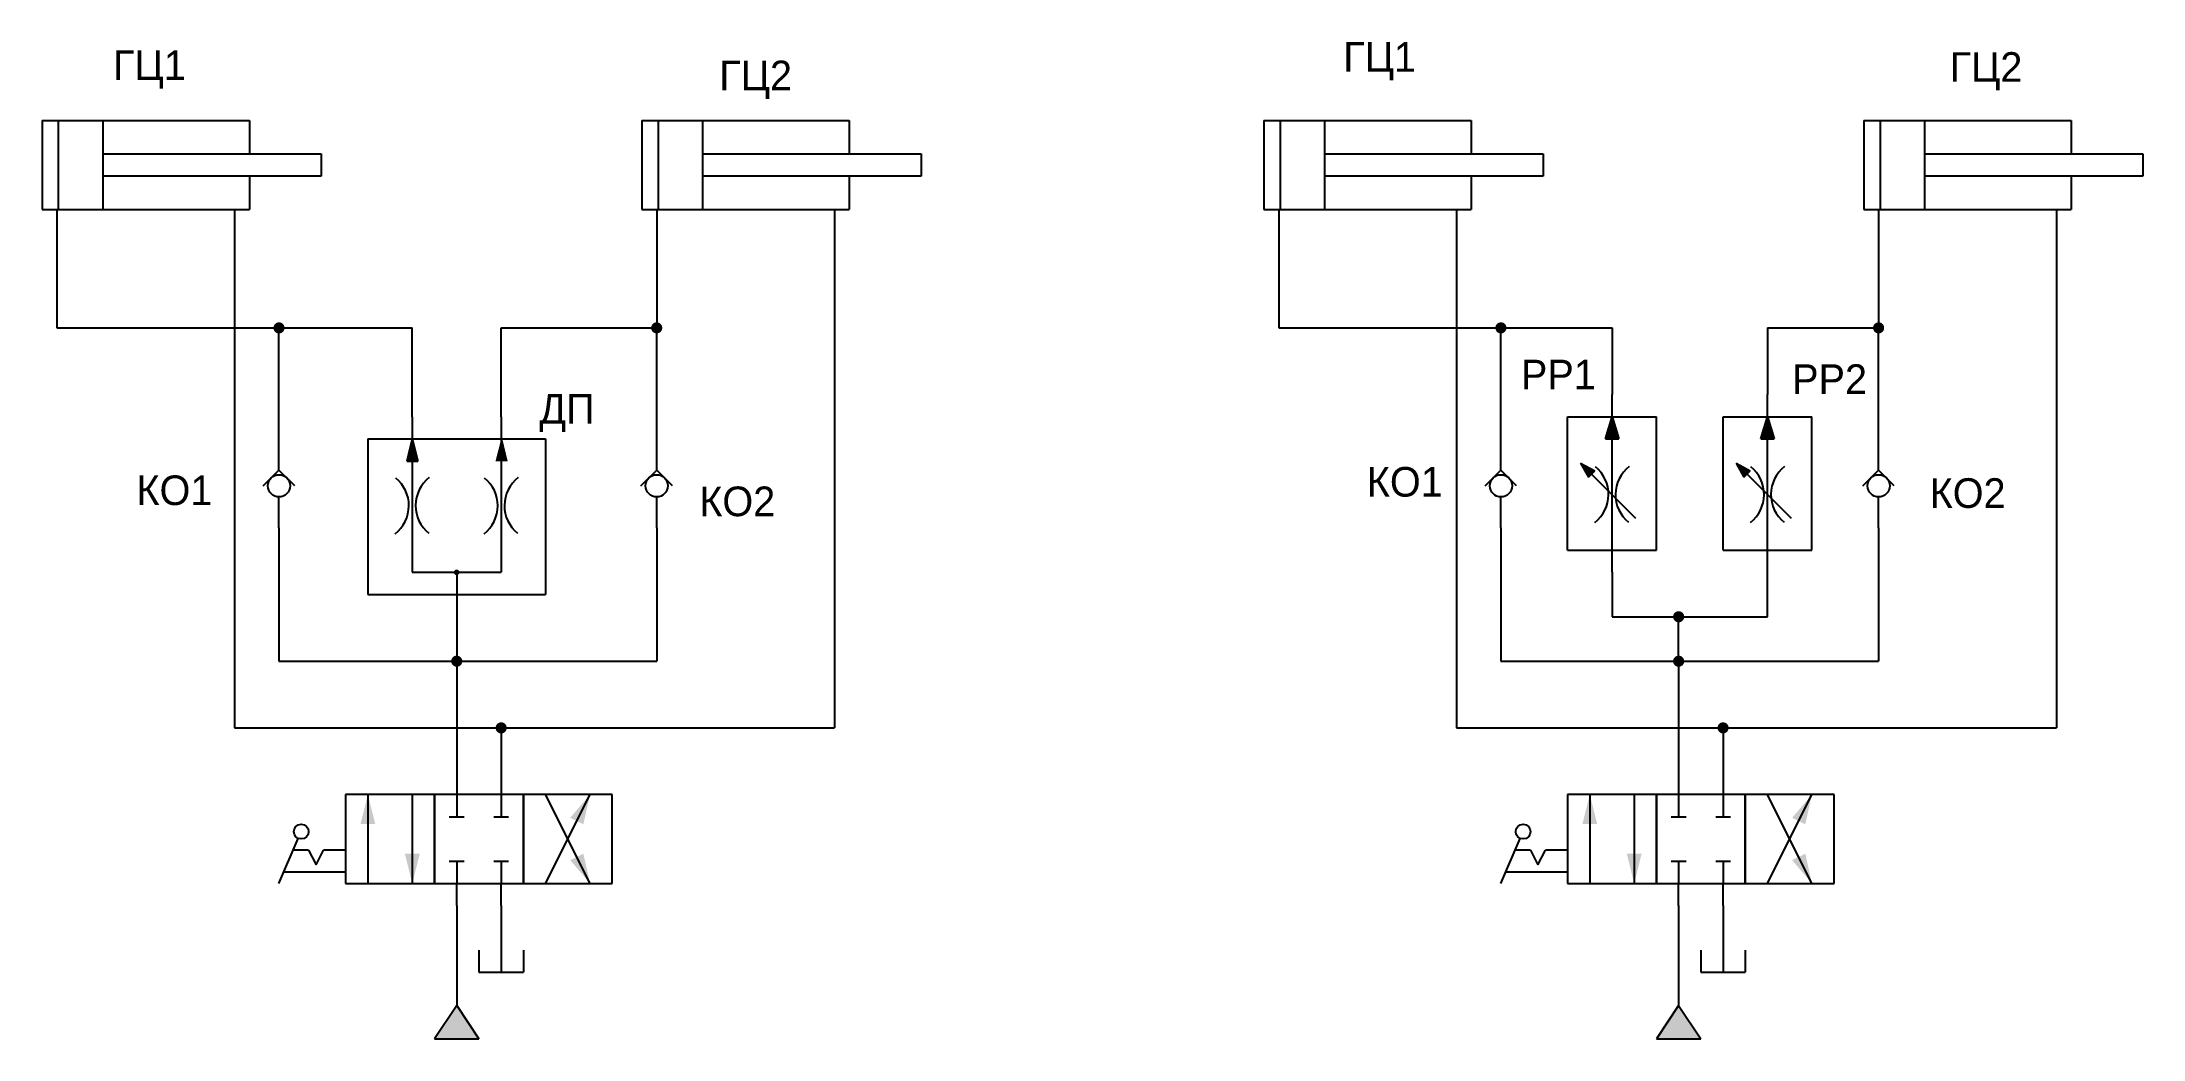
# Model space of a CAD drawing. Extents: x 4 to 146, y 3 to 70.
import ezdxf
from ezdxf.enums import TextEntityAlignment as Align

# ---------------------------------------------------------------- set-up
doc = ezdxf.new("R2010")
doc.units = 0
doc.header["$MEASUREMENT"] = 0
doc.linetypes.add('AUSGEZOGEN', pattern=[0])
for name, color, linetype in [('1', 7, 'AUSGEZOGEN'), ('LINES', 7, 'AUSGEZOGEN'), ('TCONNECTIONS', 7, 'AUSGEZOGEN'), ('TEXT', 7, 'AUSGEZOGEN')]:
    doc.layers.add(name, color=color, linetype=linetype)

# ---------------------------------------------------------------- blocks, each defined once
blk = doc.blocks.new('B2')
at = {"layer": '1', "color": 7}
for p, q in [((0, 8), (0, 2)), ((0, 8), (14, 8)), ((1.1, 8), (1.1, 2)), ((4.1, 8), (4.1, 2)), ((14, 8), (14, 5.75)), ((4.1, 5.75), (18.85, 5.75)), ((18.85, 5.75), (18.85, 4.25)), ((18.85, 4.25), (4.1, 4.25)), ((14, 4.25), (14, 2)), ((0, 2), (14, 2)), ((1, 2), (1, 0)), ((13, 2), (13, 0))]:
    blk.add_line(p, q, dxfattribs=at)
blk = doc.blocks.new('B3')
at = {"layer": '1', "color": 7}
for p, q in [((0, 8), (0, 2)), ((0, 8), (14, 8)), ((1.1, 8), (1.1, 2)), ((4.1, 8), (4.1, 2)), ((14, 8), (14, 5.75)), ((4.1, 5.75), (18.85, 5.75)), ((18.85, 5.75), (18.85, 4.25)), ((18.85, 4.25), (4.1, 4.25)), ((14, 4.25), (14, 2)), ((0, 2), (14, 2)), ((1, 2), (1, 0)), ((13, 2), (13, 0))]:
    blk.add_line(p, q, dxfattribs=at)
blk = doc.blocks.new('B4')
at = {"layer": '1', "color": 7}
for p, q in [((3.78, 13.5), (3.78, 12)), ((9.78, 13.5), (9.78, 12)), ((0.78, 12), (12.78, 12)), ((0.78, 12), (0.78, 1.5)), ((3.78, 12), (3.4, 10.5)), ((3.78, 12), (3.78, 3)), ((3.78, 12), (4.15, 10.5)), ((9.78, 12), (9.78, 3)), ((9.78, 12), (10.15, 10.5)), ((12.78, 12), (12.78, 1.5)), ((3.4, 10.5), (4.15, 10.5)), ((3.78, 3), (9.78, 3)), ((6.78, 3), (6.78, 0)), ((0.78, 1.5), (12.78, 1.5))]:
    blk.add_line(p, q, dxfattribs=at)
at = {"layer": '1', "color": 7, "const_width": 0.188}
blk.add_lwpolyline([(6.68, 3, 1), (6.87, 3, 1)], format="xyb", close=True, dxfattribs=at)
at = {"layer": '1', "color": 7}
for centre, start, end in [((1.15, 7.5), 308, 51), ((6.4, 7.5), 128, 231), ((7.15, 7.5), 308, 51), ((12.4, 7.5), 128, 231)]:
    blk.add_arc(centre, 2.4, start, end, dxfattribs=at)
for points in [[(3.78, 12), (4.15, 10.5), (3.78, 12), (3.4, 10.5)], [(9.78, 12), (10.15, 10.5), (9.78, 12), (9.4, 10.5)]]:
    blk.add_solid(points, dxfattribs=at)
blk = doc.blocks.new('B5')
at = {"layer": '1', "color": 7}
for p, q in [((1.06, 3.9), (1.06, 6)), ((0, 2.84), (1.06, 3.9)), ((2.12, 2.84), (1.06, 3.9)), ((1.06, 0), (1.06, 2.08))]:
    blk.add_line(p, q, dxfattribs=at)
blk.add_circle((1.06, 2.84), 0.75, dxfattribs=at)
blk = doc.blocks.new('B6')
at = {"layer": '1', "color": 7}
for p, q in [((1.06, 3.9), (1.06, 6)), ((0, 2.84), (1.06, 3.9)), ((2.12, 2.84), (1.06, 3.9)), ((1.06, 0), (1.06, 2.08))]:
    blk.add_line(p, q, dxfattribs=at)
blk.add_circle((1.06, 2.84), 0.75, dxfattribs=at)
blk = doc.blocks.new('B7')
at = {"layer": '1', "color": 7}
for p, q in [((12, 9), (12, 7.5)), ((15, 9), (15, 7.5)), ((10.5, 7.5), (4.5, 7.5)), ((4.5, 7.5), (4.5, 1.5)), ((6, 7.5), (6, 1.5)), ((9, 7.5), (9, 1.5)), ((10.5, 1.5), (10.5, 7.5)), ((16.5, 7.5), (10.5, 7.5)), ((10.5, 7.5), (10.5, 1.5)), ((12, 7.5), (12, 6)), ((15, 7.5), (15, 6)), ((16.5, 1.5), (16.5, 7.5)), ((22.5, 7.5), (16.5, 7.5)), ((16.5, 7.5), (16.5, 1.5)), ((21, 1.5), (18, 7.5)), ((18, 1.5), (21, 7.5)), ((22.5, 1.5), (22.5, 7.5)), ((11.5, 6), (12.5, 6)), ((14.5, 6), (15.5, 6)), ((0, 1.5), (1.3, 4.54)), ((2, 3.75), (0.96, 3.75)), ((2, 3.75), (2.5, 2.75)), ((2.5, 2.75), (3, 3.75)), ((4.5, 3.75), (3, 3.75)), ((11.5, 3), (12.5, 3)), ((12, 3), (12, 1.5)), ((14.5, 3), (15.5, 3)), ((15, 3), (15, 1.5)), ((4.5, 2.25), (0.32, 2.25)), ((4.5, 1.5), (10.5, 1.5)), ((10.5, 1.5), (16.5, 1.5)), ((12, 0), (12, 1.5)), ((15, 0), (15, 1.5)), ((16.5, 1.5), (22.5, 1.5))]:
    blk.add_line(p, q, dxfattribs=at)
blk.add_circle((1.5, 5), 0.5, dxfattribs=at)
for points in [[(6, 7.5), (5.5, 5.5), (6, 7.5), (6.5, 5.5)], [(21, 7.5), (20.55, 5.49), (21, 7.5), (19.66, 5.93)], [(9, 1.5), (9.5, 3.5), (9, 1.5), (8.5, 3.5)], [(21, 1.5), (20.55, 3.51), (21, 1.5), (19.66, 3.07)]]:
    blk.add_solid(points, dxfattribs=at)
blk = doc.blocks.new('B8')
at = {"layer": '1', "color": 7}
for p, q in [((2, 3.5), (2, 2.75)), ((2, 2.75), (0.5, 0.5)), ((2, 2.75), (3.5, 0.5)), ((0.5, 0.5), (3.5, 0.5))]:
    blk.add_line(p, q, dxfattribs=at)
blk.add_solid([(2, 2.75), (0.5, 0.5), (2, 2.75), (3.5, 0.5)], dxfattribs=at)
blk = doc.blocks.new('B9')
at = {"layer": '1', "color": 7}
for p, q in [((2, 3.5), (2, 0.5)), ((0.5, 2), (0.5, 0.5)), ((3.5, 2), (3.5, 0.5)), ((0.5, 0.5), (3.5, 0.5))]:
    blk.add_line(p, q, dxfattribs=at)
blk = doc.blocks.new('B10')
at = {"layer": 'TCONNECTIONS', "color": 7, "const_width": 0.375}
blk.add_lwpolyline([(1.3125, 1.5, 1), (1.6875, 1.5, 1)], format="xyb", close=True, dxfattribs=at)
blk = doc.blocks.new('B11')
at = {"layer": 'TCONNECTIONS', "color": 7, "const_width": 0.375}
blk.add_lwpolyline([(1.3125, 1.5, 1), (1.6875, 1.5, 1)], format="xyb", close=True, dxfattribs=at)
blk = doc.blocks.new('B12')
at = {"layer": 'TCONNECTIONS', "color": 7, "const_width": 0.375}
blk.add_lwpolyline([(1.3125, 1.5, 1), (1.6875, 1.5, 1)], format="xyb", close=True, dxfattribs=at)
blk = doc.blocks.new('B13')
at = {"layer": 'TCONNECTIONS', "color": 7, "const_width": 0.375}
blk.add_lwpolyline([(1.3125, 1.5, 1), (1.6875, 1.5, 1)], format="xyb", close=True, dxfattribs=at)
blk = doc.blocks.new('B14')
at = {"layer": 'TEXT', "color": 7}
blk.add_text('ГЦ1', height=2, dxfattribs=at).set_placement((3.12, 1.73), align=Align.CENTER)
blk = doc.blocks.new('B15')
at = {"layer": 'TEXT', "color": 7}
blk.add_text('ГЦ2', height=2, dxfattribs=at).set_placement((3.12, 1.73), align=Align.CENTER)
blk = doc.blocks.new('B16')
at = {"layer": 'TEXT', "color": 7}
blk.add_text('ДП', height=2, dxfattribs=at).set_placement((2.88, 1.73), align=Align.CENTER)
blk = doc.blocks.new('B17')
at = {"layer": 'TEXT', "color": 7}
blk.add_text('КО1', height=2, dxfattribs=at).set_placement((3.38, 1.73), align=Align.CENTER)
blk = doc.blocks.new('B18')
at = {"layer": 'TEXT', "color": 7}
blk.add_text('КО2', height=2, dxfattribs=at).set_placement((3.38, 1.73), align=Align.CENTER)
blk = doc.blocks.new('B19')
at = {"layer": '1', "color": 7}
for p, q in [((0, 8), (0, 2)), ((0, 8), (14, 8)), ((1.1, 8), (1.1, 2)), ((4.1, 8), (4.1, 2)), ((14, 8), (14, 5.75)), ((4.1, 5.75), (18.85, 5.75)), ((18.85, 5.75), (18.85, 4.25)), ((18.85, 4.25), (4.1, 4.25)), ((14, 4.25), (14, 2)), ((0, 2), (14, 2)), ((1, 2), (1, 0)), ((13, 2), (13, 0))]:
    blk.add_line(p, q, dxfattribs=at)
blk = doc.blocks.new('B20')
at = {"layer": '1', "color": 7}
for p, q in [((0, 8), (0, 2)), ((0, 8), (14, 8)), ((1.1, 8), (1.1, 2)), ((4.1, 8), (4.1, 2)), ((14, 8), (14, 5.75)), ((4.1, 5.75), (18.85, 5.75)), ((18.85, 5.75), (18.85, 4.25)), ((18.85, 4.25), (4.1, 4.25)), ((14, 4.25), (14, 2)), ((0, 2), (14, 2)), ((1, 2), (1, 0)), ((13, 2), (13, 0))]:
    blk.add_line(p, q, dxfattribs=at)
blk = doc.blocks.new('B21')
at = {"layer": '1', "color": 7}
for p, q in [((1.06, 3.9), (1.06, 6)), ((0, 2.84), (1.06, 3.9)), ((2.12, 2.84), (1.06, 3.9)), ((1.06, 0), (1.06, 2.08))]:
    blk.add_line(p, q, dxfattribs=at)
blk.add_circle((1.06, 2.84), 0.75, dxfattribs=at)
blk = doc.blocks.new('B22')
at = {"layer": '1', "color": 7}
for p, q in [((1.06, 3.9), (1.06, 6)), ((0, 2.84), (1.06, 3.9)), ((2.12, 2.84), (1.06, 3.9)), ((1.06, 0), (1.06, 2.08))]:
    blk.add_line(p, q, dxfattribs=at)
blk.add_circle((1.06, 2.84), 0.75, dxfattribs=at)
blk = doc.blocks.new('B23')
at = {"layer": '1', "color": 7}
for p, q in [((12, 9), (12, 7.5)), ((15, 9), (15, 7.5)), ((10.5, 7.5), (4.5, 7.5)), ((4.5, 7.5), (4.5, 1.5)), ((6, 7.5), (6, 1.5)), ((9, 7.5), (9, 1.5)), ((10.5, 1.5), (10.5, 7.5)), ((16.5, 7.5), (10.5, 7.5)), ((10.5, 7.5), (10.5, 1.5)), ((12, 7.5), (12, 6)), ((15, 7.5), (15, 6)), ((16.5, 1.5), (16.5, 7.5)), ((22.5, 7.5), (16.5, 7.5)), ((16.5, 7.5), (16.5, 1.5)), ((21, 1.5), (18, 7.5)), ((18, 1.5), (21, 7.5)), ((22.5, 1.5), (22.5, 7.5)), ((11.5, 6), (12.5, 6)), ((14.5, 6), (15.5, 6)), ((0, 1.5), (1.3, 4.54)), ((2, 3.75), (0.96, 3.75)), ((2, 3.75), (2.5, 2.75)), ((2.5, 2.75), (3, 3.75)), ((4.5, 3.75), (3, 3.75)), ((11.5, 3), (12.5, 3)), ((12, 3), (12, 1.5)), ((14.5, 3), (15.5, 3)), ((15, 3), (15, 1.5)), ((4.5, 2.25), (0.32, 2.25)), ((4.5, 1.5), (10.5, 1.5)), ((10.5, 1.5), (16.5, 1.5)), ((12, 0), (12, 1.5)), ((15, 0), (15, 1.5)), ((16.5, 1.5), (22.5, 1.5))]:
    blk.add_line(p, q, dxfattribs=at)
blk.add_circle((1.5, 5), 0.5, dxfattribs=at)
for points in [[(6, 7.5), (5.5, 5.5), (6, 7.5), (6.5, 5.5)], [(21, 7.5), (20.55, 5.49), (21, 7.5), (19.66, 5.93)], [(9, 1.5), (9.5, 3.5), (9, 1.5), (8.5, 3.5)], [(21, 1.5), (20.55, 3.51), (21, 1.5), (19.66, 3.07)]]:
    blk.add_solid(points, dxfattribs=at)
blk = doc.blocks.new('B24')
at = {"layer": '1', "color": 7}
for p, q in [((2, 3.5), (2, 2.75)), ((2, 2.75), (0.5, 0.5)), ((2, 2.75), (3.5, 0.5)), ((0.5, 0.5), (3.5, 0.5))]:
    blk.add_line(p, q, dxfattribs=at)
blk.add_solid([(2, 2.75), (0.5, 0.5), (2, 2.75), (3.5, 0.5)], dxfattribs=at)
blk = doc.blocks.new('B25')
at = {"layer": '1', "color": 7}
for p, q in [((2, 3.5), (2, 0.5)), ((0.5, 2), (0.5, 0.5)), ((3.5, 2), (3.5, 0.5)), ((0.5, 0.5), (3.5, 0.5))]:
    blk.add_line(p, q, dxfattribs=at)
blk = doc.blocks.new('B26')
at = {"layer": 'TCONNECTIONS', "color": 7, "const_width": 0.375}
blk.add_lwpolyline([(1.3125, 1.5, 1), (1.6875, 1.5, 1)], format="xyb", close=True, dxfattribs=at)
blk = doc.blocks.new('B27')
at = {"layer": 'TCONNECTIONS', "color": 7, "const_width": 0.375}
blk.add_lwpolyline([(1.3125, 1.5, 1), (1.6875, 1.5, 1)], format="xyb", close=True, dxfattribs=at)
blk = doc.blocks.new('B28')
at = {"layer": 'TCONNECTIONS', "color": 7, "const_width": 0.375}
blk.add_lwpolyline([(1.3125, 1.5, 1), (1.6875, 1.5, 1)], format="xyb", close=True, dxfattribs=at)
blk = doc.blocks.new('B29')
at = {"layer": 'TCONNECTIONS', "color": 7, "const_width": 0.375}
blk.add_lwpolyline([(1.3125, 1.5, 1), (1.6875, 1.5, 1)], format="xyb", close=True, dxfattribs=at)
blk = doc.blocks.new('B30')
at = {"layer": 'TEXT', "color": 7}
blk.add_text('ГЦ1', height=2, dxfattribs=at).set_placement((3.12, 1.73), align=Align.CENTER)
blk = doc.blocks.new('B31')
at = {"layer": 'TEXT', "color": 7}
blk.add_text('ГЦ2', height=2, dxfattribs=at).set_placement((3.12, 1.73), align=Align.CENTER)
blk = doc.blocks.new('B32')
at = {"layer": 'TEXT', "color": 7}
blk.add_text('РР1', height=2, dxfattribs=at).set_placement((3.38, 1.73), align=Align.CENTER)
blk = doc.blocks.new('B33')
at = {"layer": 'TEXT', "color": 7}
blk.add_text('КО1', height=2, dxfattribs=at).set_placement((3.38, 1.73), align=Align.CENTER)
blk = doc.blocks.new('B34')
at = {"layer": 'TEXT', "color": 7}
blk.add_text('КО2', height=2, dxfattribs=at).set_placement((3.38, 1.73), align=Align.CENTER)
blk = doc.blocks.new('B35')
at = {"layer": '1', "color": 7}
for p, q in [((3.75, 0), (3.75, 12)), ((0.75, 1.5), (0.75, 10.5)), ((0.75, 10.5), (6.75, 10.5)), ((3.3, 9), (3.75, 10.5)), ((3.75, 10.5), (4.2, 9)), ((6.75, 1.5), (6.75, 10.5)), ((3.3, 9), (4.2, 9)), ((1.63, 7.37), (5.34, 3.66)), ((1.63, 7.37), (2.16, 6.42)), ((1.63, 7.37), (2.58, 6.84)), ((2.16, 6.42), (2.58, 6.84)), ((0.75, 1.5), (6.75, 1.5))]:
    blk.add_line(p, q, dxfattribs=at)
for centre, start, end in [((1.12, 5.25), 308, 51), ((6.38, 5.25), 128, 231)]:
    blk.add_arc(centre, 2.4, start, end, dxfattribs=at)
for points in [[(3.75, 10.5), (3.3, 9), (3.75, 10.5), (4.2, 9)], [(1.63, 7.37), (2.16, 6.42), (1.63, 7.37), (2.58, 6.84)]]:
    blk.add_solid(points, dxfattribs=at)
blk = doc.blocks.new('B36')
at = {"layer": '1', "color": 7}
for p, q in [((3.75, 0), (3.75, 12)), ((0.75, 1.5), (0.75, 10.5)), ((0.75, 10.5), (6.75, 10.5)), ((3.3, 9), (3.75, 10.5)), ((3.75, 10.5), (4.2, 9)), ((6.75, 1.5), (6.75, 10.5)), ((3.3, 9), (4.2, 9)), ((1.63, 7.37), (5.34, 3.66)), ((1.63, 7.37), (2.16, 6.42)), ((1.63, 7.37), (2.58, 6.84)), ((2.16, 6.42), (2.58, 6.84)), ((0.75, 1.5), (6.75, 1.5))]:
    blk.add_line(p, q, dxfattribs=at)
for centre, start, end in [((1.12, 5.25), 308, 51), ((6.38, 5.25), 128, 231)]:
    blk.add_arc(centre, 2.4, start, end, dxfattribs=at)
for points in [[(3.75, 10.5), (3.3, 9), (3.75, 10.5), (4.2, 9)], [(1.63, 7.37), (2.16, 6.42), (1.63, 7.37), (2.58, 6.84)]]:
    blk.add_solid(points, dxfattribs=at)
blk = doc.blocks.new('B37')
at = {"layer": 'TCONNECTIONS', "color": 7, "const_width": 0.375}
blk.add_lwpolyline([(1.3125, 1.5, 1), (1.6875, 1.5, 1)], format="xyb", close=True, dxfattribs=at)
blk = doc.blocks.new('B38')
at = {"layer": 'TEXT', "color": 7}
blk.add_text('РР2', height=2, dxfattribs=at).set_placement((3.38, 1.73), align=Align.CENTER)
blk = doc.blocks.new('B1')
at = {"layer": 'LINES', "color": 7}
for p, q in [((52.25, 57), (52.25, 57)), ((52.25, 57), (52.25, 51)), ((64.25, 57), (64.25, 24)), ((92.75, 57), (92.75, 51)), ((104.75, 57), (104.75, 57)), ((104.75, 57), (104.75, 24)), ((134.75, 57), (134.75, 57)), ((134.75, 57), (134.75, 51)), ((146.75, 57), (146.75, 24)), ((175.25, 57), (175.25, 51)), ((187.25, 57), (187.25, 57)), ((187.25, 57), (187.25, 24)), ((52.25, 51), (67.25, 51)), ((67.25, 51), (76.25, 51)), ((67.25, 46.5), (67.25, 51)), ((76.25, 45), (76.25, 51)), ((82.25, 45), (82.25, 51)), ((82.25, 51), (92.75, 51)), ((92.75, 51), (92.75, 51)), ((92.75, 45), (92.75, 51)), ((134.75, 51), (149.75, 51)), ((149.75, 46.5), (149.75, 51)), ((149.75, 51), (157.25, 51)), ((157.25, 51), (157.25, 46.5)), ((167.75, 51), (175.25, 51)), ((167.75, 51), (167.75, 46.5)), ((175.25, 51), (175.25, 51)), ((175.25, 45), (175.25, 51)), ((67.25, 43.5), (67.25, 46.5)), ((67.25, 46.5), (67.25, 46.5)), ((149.75, 43.5), (149.75, 46.5)), ((149.75, 46.5), (149.75, 46.5)), ((157.25, 46.5), (157.25, 46.5)), ((167.75, 46.5), (167.75, 46.5)), ((76.25, 45), (76.25, 45)), ((82.25, 45), (82.25, 45)), ((92.75, 43.5), (92.75, 45)), ((92.75, 45), (92.75, 45)), ((175.25, 43.5), (175.25, 45)), ((175.25, 45), (175.25, 45)), ((67.25, 37.5), (67.25, 37.5)), ((67.25, 37.5), (67.25, 28.5)), ((92.75, 37.5), (92.75, 37.5)), ((92.75, 37.5), (92.75, 28.5)), ((149.75, 37.5), (149.75, 37.5)), ((149.75, 37.5), (149.75, 28.5)), ((175.25, 37.5), (175.25, 37.5)), ((175.25, 37.5), (175.25, 28.5)), ((157.25, 34.5), (157.25, 34.5)), ((157.25, 34.5), (157.25, 31.5)), ((167.75, 31.5), (167.75, 34.5)), ((79.25, 31.5), (79.25, 28.5)), ((157.25, 31.5), (161.75, 31.5)), ((161.75, 28.5), (161.75, 31.5)), ((161.75, 31.5), (161.75, 31.5)), ((161.75, 31.5), (161.75, 31.5)), ((161.75, 31.5), (167.75, 31.5)), ((67.25, 28.5), (79.25, 28.5)), ((79.25, 28.5), (79.25, 28.5)), ((79.25, 28.5), (92.75, 28.5)), ((79.25, 28.5), (79.25, 27)), ((149.75, 28.5), (161.75, 28.5)), ((161.75, 28.5), (175.25, 28.5)), ((161.75, 28.5), (161.75, 27)), ((79.25, 27), (79.25, 27)), ((79.25, 27), (79.25, 21)), ((161.75, 27), (161.75, 27)), ((161.75, 27), (161.75, 21)), ((64.25, 24), (82.25, 24)), ((82.25, 24), (82.25, 24)), ((82.25, 24), (104.75, 24)), ((82.25, 24), (82.25, 21)), ((146.75, 24), (164.75, 24)), ((164.75, 24), (164.75, 24)), ((164.75, 24), (187.25, 24)), ((164.75, 24), (164.75, 21)), ((82.25, 21), (82.25, 21)), ((164.75, 21), (164.75, 21)), ((79.25, 12), (79.25, 9)), ((82.25, 12), (82.25, 12)), ((82.25, 12), (82.25, 12)), ((82.25, 12), (82.25, 10.5)), ((161.75, 12), (161.75, 9)), ((164.75, 12), (164.75, 12)), ((164.75, 12), (164.75, 12)), ((164.75, 12), (164.75, 10.5)), ((79.25, 9), (79.25, 9)), ((79.25, 9), (79.25, 6)), ((161.75, 9), (161.75, 9)), ((161.75, 9), (161.75, 6))]:
    blk.add_line(p, q, dxfattribs=at)

msp = doc.modelspace()

# ---------------------------------------------------------------- block references
at = {"layer": '1'}
for name, p in [('B14', (7.88, 66)), ('B30', (90.94, 66.56)), ('B31', (131.88, 65.88)), ('B15', (48.81, 65.31)), ('B2', (3.75, 57)), ('B3', (44.25, 57)), ('B19', (86.25, 57)), ('B20', (126.75, 57)), ('B1', (-47.5, 0)), ('B12', (18.25, 49.5)), ('B10', (43.75, 49.5)), ('B28', (100.75, 49.5)), ('B26', (126.25, 49.5)), ('B32', (102.75, 45.12)), ('B38', (121.06, 44.81)), ('B16', (36.31, 42.81)), ('B35', (106, 34.5)), ('B36', (116.5, 34.5)), ('B4', (24.97, 31.5)), ('B5', (18.69, 37.5)), ('B6', (44.19, 37.5)), ('B21', (101.19, 37.5)), ('B22', (126.69, 37.5)), ('B33', (92.38, 37.88)), ('B17', (9.31, 37.31)), ('B18', (47.31, 36.56)), ('B34', (130.38, 37.12)), ('B37', (112.75, 30)), ('B11', (30.25, 27)), ('B27', (112.75, 27)), ('B13', (33.25, 22.5)), ('B29', (115.75, 22.5)), ('B7', (19.75, 12)), ('B23', (102.25, 12)), ('B9', (32.75, 7)), ('B25', (115.25, 7)), ('B8', (29.75, 2.5)), ('B24', (112.25, 2.5))]:
    msp.add_blockref(name, p, dxfattribs=at)

doc.saveas('drawing.dxf')
